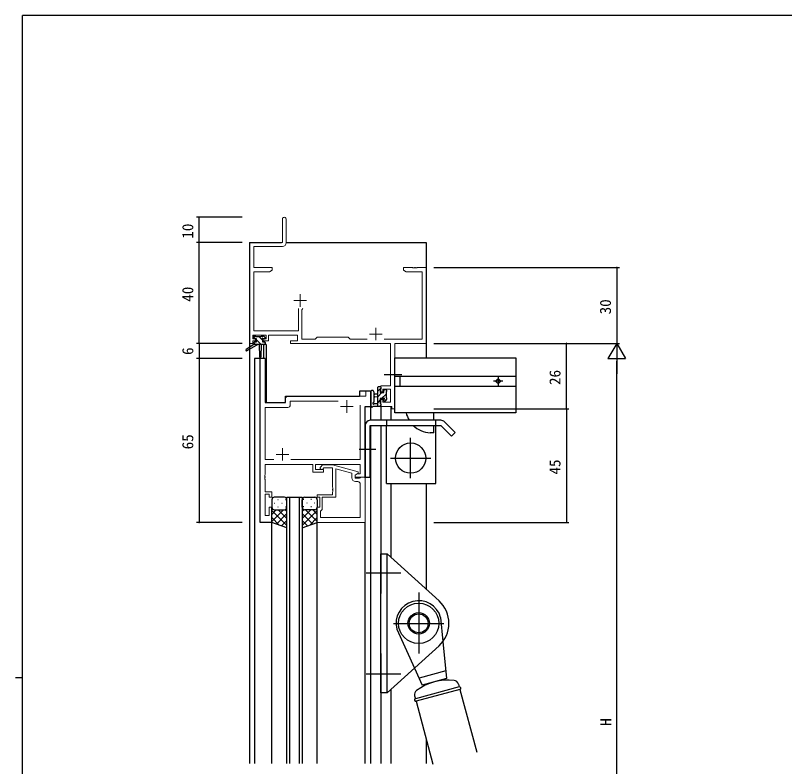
# Model space of a CAD drawing. Units: millimetres, scale not verified. Extents: x -397 to 397, y -282 to 282.
# Drawn here: x -396.7 to -91.9, y -18.5 to 279.3 of the extents above; entities that cross this region are included whole.
import ezdxf
from ezdxf.enums import TextEntityAlignment as Align

# ---------------------------------------------------------------- set-up
doc = ezdxf.new("R2010")
doc.units = ezdxf.units.MM
doc.header["$LTSCALE"] = 2
doc.layers.add('0-2_YKK_11', color=7, linetype='Continuous', lineweight=18)
for name, color, linetype in [('0-3_YKK_12', 2, 'Continuous'), ('0-4_YKK_13', 4, 'Continuous'), ('0-6_YKK_D', 6, 'Continuous'), ('0-7_YKK_ZWAK', 7, 'Continuous')]:
    doc.layers.add(name, color=color, linetype=linetype)
doc.styles.add('ＭＳ ゴシック', font='')
doc.styles.get('ＭＳ ゴシック').set_extended_font_data('MS Gothic')

msp = doc.modelspace()

# ---------------------------------------------------------------- linework, layer by layer
at = {"layer": '0-2_YKK_11'}
for p, q in [((-289.4, 189.17), (-289.4, 198.55)), ((-260.028, 124.8), (-260.028, 103.23)), ((-261.03, 94.5), (-261.9, 94.5))]:
    msp.add_line(p, q, dxfattribs=at)
at = {"layer": '0-2_YKK_11', "color": 2}
for p, q in [((-283.9, 168.8), (-283.9, 163.8)), ((-286.4, 166.3), (-281.4, 166.3)), ((-253.9, 155.5), (-253.9, 150.5)), ((-256.4, 153), (-251.4, 153)), ((-265.398, 126.8), (-265.398, 121.8)), ((-267.898, 124.3), (-262.898, 124.3)), ((-290.898, 107.8), (-290.898, 102.8)), ((-293.398, 105.3), (-288.398, 105.3))]:
    msp.add_line(p, q, dxfattribs=at)
at = {"layer": '0-2_YKK_11'}
for points in [[(-290.9, 198.55), (-290.9, 189.3), (-303.9, 189.3), (-303.9, 149.3), (-302.6, 149.3), (-302.6, 150.3), (-301.5, 150.3), (-301.5, 151.1), (-302.6, 151.1), (-302.6, 152.6), (-297.4, 152.6), (-297.4, 151.1), (-298.5, 151.1), (-298.5, 150.3), (-296.4, 150.3), (-296.4, 152.6), (-284.88, 152.6), (-284.88, 150.3), (-287.7, 150.3), (-287.7, 149.3), (-248.03, 149.3), (-248.03, 132.4), (-251.9, 132.4), (-251.9, 130.1), (-251.1, 130.1), (-251.1, 131.2), (-248.03, 131.2), (-248.03, 125.93), (-251.1, 125.93), (-251.1, 127.1), (-251.9, 127.1), (-251.9, 124.3), (-247.6, 124.3), (-247.6, 123.3), (-246.4, 123.3), (-246.4, 149.3), (-233.9, 149.3), (-233.9, 179.3), (-237.442, 179.3), (-237.625, 179.18)], [(-284.55, 163.1), (-284.55, 154.23), (-302.27, 154.23), (-302.27, 177.67), (-295.991, 177.67), (-294.9, 178.3), (-294.9, 179.3), (-302.27, 179.3), (-302.27, 187.67), (-290.9, 187.67)], [(-237.625, 179.18), (-238.175, 179.18), (-238.358, 179.3), (-238.442, 179.3), (-238.625, 179.18), (-239.175, 179.18), (-239.358, 179.3), (-242.9, 179.3), (-242.9, 178.3), (-241.809, 177.67), (-235.53, 177.67), (-235.53, 150.93), (-250.55, 150.93)], [(-257.25, 150.93), (-264.03, 150.93), (-264.9, 151.8), (-277.1, 151.8), (-277.97, 150.93), (-283.25, 150.93), (-283.25, 162.6), (-282.75, 163.1)], [(-299.698, 143.3), (-299.698, 78.3), (-295.098, 78.3), (-295.098, 84.3), (-296.098, 84.3), (-296.098, 81), (-297.768, 81), (-297.768, 89.5), (-296.098, 89.5), (-296.098, 88.3), (-295.098, 88.3), (-295.098, 90.5), (-297.768, 90.5), (-297.768, 95.342), (-297.888, 95.525), (-297.888, 96.075), (-297.768, 96.258), (-297.768, 96.342), (-297.888, 96.525), (-297.888, 97.075), (-297.768, 97.258), (-297.768, 101.3), (-278.798, 101.3), (-278.798, 98.3), (-274.598, 98.3), (-274.598, 99.3), (-277.798, 99.3), (-277.798, 101.3), (-260.028, 101.3), (-260.028, 97.6), (-261.232, 97.6), (-262.098, 97.1), (-262.098, 96.3), (-258.098, 96.3), (-258.098, 124.3), (-255.898, 124.3), (-255.898, 130.3), (-257.828, 130.3), (-257.828, 128.3), (-288.698, 128.3)], [(-289.698, 127.3), (-289.698, 125.8), (-297.768, 125.8), (-297.768, 143.3), (-299.698, 143.3)], [(-287.768, 124.87), (-287.768, 126.37), (-268.748, 126.37)], [(-294.248, 103.23), (-297.768, 103.23), (-297.768, 123.87), (-288.768, 123.87)], [(-260.028, 124.8), (-260.028, 103.23), (-287.547, 103.23)], [(-275.724, 100.324), (-274.949, 101.1), (-271.003, 101.1), (-260.9, 98.393), (-260.9, 97.793), (-262.1, 97.1), (-262.1, 95.8), (-260.3, 95.8), (-260.1, 96), (-259.8, 96.3), (-258.1, 96.3), (-258.1, 78.3)], [(-258.1, 78.3), (-277.1, 78.3), (-277.1, 84.3), (-276.1, 84.3), (-276.1, 88.3), (-277.1, 88.3), (-277.1, 89.3), (-271, 89.3), (-271, 90.342), (-270.88, 90.525), (-270.88, 91.075), (-271, 91.258), (-271, 91.342), (-270.88, 91.525), (-270.88, 92.075), (-271, 92.258), (-271, 99.9), (-274.451, 99.9), (-274.876, 99.476)], [(-263.4, 96), (-263.4, 97.82), (-269.7, 99.508), (-269.7, 88.3), (-275.1, 88.3), (-275.1, 83.5), (-275.6, 83), (-275.8, 82.8), (-275.8, 80.23), (-260.03, 80.23)], [(-275.8, 80.23), (-260.03, 80.23), (-260.03, 93.5)]]:
    msp.add_lwpolyline(points, dxfattribs=at)
for centre, radius, start, end in [((-290.15, 198.55), 0.75, 359.99999, 180.00001), ((-290.9, 189.17), 1.5, 270.00001, 359.99999), ((-288.698, 127.3), 1, 90.00001, 179.99999), ((-288.768, 124.87), 1, 270.00001, 359.99999), ((-275.3, 99.9), 0.6, 134.99999, 315.00001), ((-261.9, 96), 1.5, 180.00001, 269.99999), ((-261.03, 93.5), 1, 0.00001, 89.99999)]:
    msp.add_arc(centre, radius, start, end, dxfattribs=at)
at = {"layer": '0-3_YKK_12'}
for p, q in [((-303.9, 189.3), (-303.9, -17.2)), ((-303.9, 189.3), (-291.2, 189.3)), ((-298.4, 148.8), (-298.4, 143.3)), ((-297.4, 148.8), (-298.4, 148.8)), ((-297.4, 148.8), (-297.4, 125.8)), ((-301.9, 143.3), (-301.9, -17.2)), ((-297.7, 143.3), (-301.9, 143.3)), ((-297.7, 143.3), (-297.7, 125.8)), ((-258.098, 124.298), (-255.9, 124.298)), ((-251.9, 124.3), (-251.9, 118.8)), ((-248, 124.3), (-248, 118.8)), ((-255.9, -17.2), (-255.9, 116.8)), ((-251.9, 116.8), (-251.9, 50.2)), ((-248, 93.8), (-248, 64.533)), ((-233.9, 93.8), (-233.9, 51.77)), ((-288.1, 88.301), (-288.1, -17.2)), ((-284.1, -17.2), (-284.1, 88.301)), ((-295.1, -17.2), (-295.1, 78.3)), ((-277.1, -17.2), (-277.1, 78.3)), ((-258.1, -17.2), (-258.1, 78.3)), ((-251.9, 26.4), (-251.9, -17.2)), ((-248, 12.067), (-248, -17.2)), ((-233.9, -7.669), (-233.9, -17.2))]:
    msp.add_line(p, q, dxfattribs=at)
for points in [[(-289.4, 189.3), (-233.9, 189.3), (-233.9, 143.5)], [(-295.1, 78.3), (-299.698, 78.3), (-299.698, 143.3)], [(-297.7, 125.8), (-289.7, 125.8), (-289.7, 128.3), (-260.4, 128.3)], [(-255.9, 118.8), (-255.9, 130.3), (-260.4, 130.3), (-260.4, 128.3)], [(-258.4, 96.3), (-258.098, 96.3), (-258.098, 124.298)], [(-289.1, -17.2), (-289.1, 88.301), (-283.1, 88.301), (-283.1, -17.2)]]:
    msp.add_lwpolyline(points, dxfattribs=at)
at = {"layer": '0-4_YKK_13'}
for p, q in [((-302.4, 151.4), (-302.4, 151.9)), ((-301.579, 151.1), (-302.399, 151.92)), ((-302.2, 149.6), (-302.2, 148.9)), ((-301.624, 148.9), (-302.2, 149.476)), ((-302.1, 152.2), (-301.6, 152.2)), ((-301.9, 149.9), (-301.2, 149.9)), ((-301.4, 152), (-299.3, 152)), ((-299.379, 148.9), (-301.2, 150.721)), ((-298.8, 150.566), (-300.234, 152)), ((-299.1, 152.2), (-298.5, 152.2)), ((-298.8, 150.639), (-298.8, 149.9)), ((-298.8, 149.9), (-298, 149.9)), ((-298, 151.1), (-298.339, 151.1)), ((-298.288, 152.112), (-297.788, 151.612)), ((-297.7, 149.466), (-298.134, 149.9)), ((-297.7, 149.6), (-297.7, 149.2)), ((-302.2, 148.9), (-305.267, 146.849)), ((-300.7, 148.9), (-304.945, 146.343)), ((-298, 148.9), (-302.2, 148.9)), ((-300.1, 148.9), (-299.998, 143.892)), ((-299.298, 148.9), (-299.398, 143.892)), ((-243.639, 136.8), (-250.595, 136.8)), ((-246.4, 136.3), (-198.4, 136.3)), ((-244.4, 136.3), (-244.4, 132.3)), ((-203.6, 134.3), (-207.2, 134.3)), ((-205.4, 136.1), (-205.4, 132.5)), ((-253.1, 124.3), (-253.1, 131.9)), ((-251.9, 131.591), (-253.1, 130.391)), ((-252.8, 132.2), (-252.2, 132.2)), ((-251.9, 131.9), (-251.9, 131.3)), ((-246.4, 132.3), (-198.4, 132.3)), ((-255.9, 130.028), (-255.9, 124.866)), ((-254.7, 130.028), (-254.697, 126.067)), ((-253.1, 129.2), (-254.244, 129.098)), ((-253.1, 128), (-254.244, 128.102)), ((-251.446, 129.8), (-253.1, 128.146)), ((-249.8, 129.201), (-251.601, 127.4)), ((-250.246, 131), (-250.7, 130.546)), ((-250.4, 131), (-249.9, 131)), ((-249.8, 130), (-249.8, 127.9)), ((-249.6, 130.7), (-249.6, 130.2)), ((-254.28, 125.5), (-253.1, 125.5)), ((-252.1, 126.901), (-253.1, 125.901)), ((-251.9, 125.2), (-251.9, 124.6)), ((-250.7, 126.6), (-250.7, 126.939)), ((-249.6, 127.156), (-250.451, 126.304)), ((-249.688, 126.888), (-250.188, 126.388)), ((-249.6, 127.7), (-249.6, 127.1)), ((-252.2, 124.3), (-254.88, 124.3)), ((-251.9, 124.856), (-252.456, 124.3)), ((-230.9, 118.8), (-230.9, 121.8)), ((-258.098, 116.8), (-258.098, 96.3)), ((-228.098, 118.8), (-256.098, 118.8)), ((-256.098, 116.8), (-228.098, 116.8)), ((-256.098, 96.3), (-256.098, 116.8)), ((-249.598, 118.8), (-249.598, 116.8)), ((-249.598, 93.8), (-249.598, 116.8)), ((-230.9, 113.8), (-230.9, 116.8)), ((-230.098, 116.8), (-230.098, 118.8)), ((-230.098, 93.8), (-230.098, 116.8)), ((-228.098, 116.8), (-223.855, 112.557)), ((-222.441, 113.971), (-226.684, 118.214)), ((-230.9, 113.8), (-232.4, 113.8)), ((-222.441, 113.971), (-223.855, 112.557)), ((-240.098, 95.8), (-240.098, 111.8)), ((-260.461, 107.3), (-253.925, 107.3)), ((-248.098, 103.8), (-232.098, 103.8)), ((-258.098, 96.3), (-256.098, 96.3)), ((-249.598, 93.8), (-230.098, 93.8)), ((-295.1, 87.3), (-295.1, 84.3)), ((-294.18, 85.937), (-293.98, 85.937)), ((-290.1, 88.3), (-294.1, 88.3)), ((-292.765, 87.352), (-292.565, 87.352)), ((-291.15, 85.937), (-290.95, 85.937)), ((-289.735, 87.352), (-289.535, 87.352)), ((-289.1, 84.3), (-289.1, 87.3)), ((-283.1, 84.3), (-283.1, 87.3)), ((-282.465, 87.352), (-282.665, 87.352)), ((-282.1, 88.3), (-278.1, 88.3)), ((-281.05, 85.937), (-281.25, 85.937)), ((-279.435, 87.352), (-279.635, 87.352)), ((-278.02, 85.937), (-278.22, 85.937)), ((-277.1, 87.3), (-277.1, 84.3)), ((-290.48, 83.3), (-295.1, 78.68)), ((-293.308, 83.3), (-295.1, 81.508)), ((-295.1, 83.032), (-289.1, 77.032)), ((-294.1, 83.3), (-290.5, 83.3)), ((-293.7, 83.3), (-290.1, 83.3)), ((-292.765, 84.522), (-292.565, 84.522)), ((-292.54, 83.3), (-289.1, 79.86)), ((-289.768, 83.357), (-289.1, 82.689)), ((-289.735, 84.522), (-289.535, 84.522)), ((-289.1, 76.157), (-289.1, 84.3)), ((-283.1, 84.3), (-283.1, 76.157)), ((-282.432, 83.357), (-283.1, 82.689)), ((-279.66, 83.3), (-283.1, 79.86)), ((-277.1, 83.032), (-283.1, 77.032)), ((-282.465, 84.522), (-282.665, 84.522)), ((-278.5, 83.3), (-282.1, 83.3)), ((-281.72, 83.3), (-277.1, 78.68)), ((-278.1, 83.3), (-281.7, 83.3)), ((-279.435, 84.522), (-279.635, 84.522)), ((-278.892, 83.3), (-277.1, 81.508)), ((-295.1, 80.203), (-292.139, 77.243)), ((-289.1, 81.851), (-293.296, 77.656)), ((-283.1, 81.851), (-278.904, 77.656)), ((-277.1, 80.203), (-280.061, 77.243)), ((-289.1, 79.023), (-291.212, 76.911)), ((-283.1, 79.023), (-280.988, 76.911)), ((-251.9, 10.8), (-251.9, 65.8)), ((-251.9, 65.8), (-249.4, 65.8)), ((-249.4, 65.8), (-228.847, 47.197)), ((-249.4, 10.8), (-249.4, 65.8)), ((-257.731, 58.3), (-243.969, 58.3)), ((-236.9, 50.537), (-236.9, 26.375)), ((-228.207, 40.629), (-227.285, 31.12)), ((-246.9, 38.3), (-226.9, 38.3)), ((-245.593, 35.971), (-238.593, 20.582)), ((-227.285, 31.12), (-225.859, 16.412)), ((-228.847, 29.403), (-249.4, 10.8)), ((-257.731, 18.3), (-243.969, 18.3)), ((-238.593, 20.582), (-235.518, 13.824)), ((-226.152, 19.439), (-236.777, 16.592)), ((-225.859, 16.412), (-235.518, 13.824)), ((-220.83, 13.1), (-238.217, 8.442)), ((-221.136, 14.242), (-220.83, 13.1)), ((-249.4, 10.8), (-251.9, 10.8)), ((-238.523, 9.584), (-238.217, 8.442)), ((-220.572, 12.135), (-237.958, 7.476)), ((-220.572, 12.135), (-213.889, -12.805)), ((-237.958, 7.476), (-231.276, -17.464))]:
    msp.add_line(p, q, dxfattribs=at)
for points in [[(-301.2, 149.9), (-301.2, 151.1), (-302.1, 151.1)], [(-252.1, 131.1), (-252.1, 129.8), (-250.7, 129.8), (-250.7, 130.7)], [(-251.161, 127.4), (-252.1, 127.4), (-252.1, 125.4)], [(-289.1, 76.157), (-295.1, 78.3), (-295.1, 84.3)], [(-283.1, 76.157), (-277.1, 78.3), (-277.1, 84.3)]]:
    msp.add_lwpolyline(points, dxfattribs=at)
msp.add_lwpolyline([(-246.4, 143.5), (-198.4, 143.5), (-198.4, 121.8), (-246.4, 121.8)], close=True, dxfattribs=at)
for centre, radius in [((-205.4, 134.3), 0.8), ((-240.098, 103.8), 6), ((-236.9, 38.3), 8), ((-236.9, 38.3), 4.25), ((-236.9, 38.3), 3.75)]:
    msp.add_circle(centre, radius, dxfattribs=at)
for centre, radius, start, end in [((-302.1, 151.9), 0.3, 90, 180), ((-302.1, 151.4), 0.3, 180, 270), ((-301.9, 149.6), 0.3, 90, 180), ((-301.6, 152), 0.2, 0, 90), ((-299.1, 152), 0.2, 90, 180), ((-298.8, 151.1), 0.25, 33.05573, 236.94427), ((-299.1, 150.639), 0.3, 0, 56.94427), ((-298.339, 151.4), 0.3, 213.05573, 270), ((-298.5, 151.9), 0.3, 45, 90), ((-298, 151.4), 0.3, 270, 45), ((-298, 149.6), 0.3, 0, 90), ((-305.1, 146.6), 0.3, 123.76905, 301.06147), ((-298, 149.2), 0.3, 270, 0), ((-299.698, 143.898), 0.3, 181.16963, 358.85539), ((-252.8, 131.9), 0.3, 90, 180), ((-252.2, 131.9), 0.3, 0, 90), ((-252.1, 131.3), 0.2, 270, 0), ((-255.3, 130.028), 0.6, 0.04023, 180.04023), ((-254.2, 128.6), 0.5, 95.09207, 264.90793), ((-250.4, 130.7), 0.3, 90, 180), ((-249.9, 130.7), 0.3, 0, 90), ((-249.8, 130.2), 0.2, 270, 0), ((-254.8, 125.5), 0.3, 109.18976, 330), ((-254.997, 126.067), 0.3, 289.18976, 0.04023), ((-254.28, 125.2), 0.3, 90, 150), ((-252.1, 125.2), 0.2, 360, 90), ((-251.161, 127.7), 0.3, 270, 326.94427), ((-250.7, 127.4), 0.25, 303.05573, 146.94427), ((-250.4, 126.939), 0.3, 123.05573, 180), ((-250.4, 126.6), 0.3, 180, 315), ((-249.8, 127.7), 0.2, 0, 90), ((-249.9, 127.1), 0.3, 315, 0), ((-255.6, 124.866), 0.3, 180, 229.47122), ((-255.99, 124.41), 0.3, 349.47122, 49.47122), ((-255.4, 124.3), 0.3, 169.47122, 330), ((-254.88, 124), 0.3, 90, 150), ((-252.2, 124.6), 0.3, 270, 0), ((-231.696, 124.276), 10.5, 193.64151, 211.43851), ((-256.098, 116.8), 2, 90, 180), ((-231.696, 124.276), 10.5, 225.40272, 266.15667), ((-228.098, 116.8), 2, 45, 90), ((-294.1, 87.3), 1, 90, 180), ((-290.1, 87.3), 1, 0, 90), ((-282.1, 87.3), 1, 90, 180), ((-278.1, 87.3), 1, 0, 90), ((-294.1, 84.3), 1, 180, 270), ((-294.1, 84.3), 1, 180, 270), ((-290.1, 84.3), 1, 270, 0), ((-290.1, 84.3), 1, 270, 0), ((-282.1, 84.3), 1, 180, 270), ((-282.1, 84.3), 1, 180, 270), ((-278.1, 84.3), 1, 270, 0), ((-278.1, 84.3), 1, 270, 0), ((-236.9, 38.3), 9, 15, 195), ((-236.9, 38.3), 12, 312.14962, 47.85038), ((-225.188, -5.408), 21.25, 83.67631, 126.32369), ((-223.068, 13.725), 2, 15, 83.67631), ((-220.701, 12.618), 0.5, 285, 105), ((-236.591, 10.101), 2, 126.32369, 195), ((-238.088, 7.959), 0.5, 105, 285)]:
    msp.add_arc(centre, radius, start, end, dxfattribs=at)
at = {"layer": '0-6_YKK_D'}
for p, q in [((-306.9, 199.3), (-324.9, 199.3)), ((-323.9, 189.3), (-323.9, 199.3)), ((-306.9, 189.3), (-324.9, 189.3)), ((-306.9, 189.3), (-324.9, 189.3)), ((-323.9, 149.3), (-323.9, 189.3)), ((-230.9, 179.3), (-157.4, 179.3)), ((-158.4, 179.3), (-158.4, 149.3)), ((-306.9, 149.3), (-324.9, 149.3)), ((-306.9, 149.3), (-324.9, 149.3)), ((-323.9, 149.3), (-323.9, 143.3)), ((-230.9, 149.3), (-157.4, 149.3)), ((-230.9, 149.3), (-157.4, 149.3)), ((-230.9, 149.3), (-177.4, 149.3)), ((-178.4, 123.3), (-178.4, 149.3)), ((-158.4, 149.3), (-161.9, 143.238)), ((-158.4, 149.3), (-154.9, 143.238)), ((-158.4, 149.3), (-158.4, 137.176)), ((-306.9, 143.3), (-324.9, 143.3)), ((-306.9, 143.3), (-324.9, 143.3)), ((-323.9, 143.3), (-323.9, 78.3)), ((-161.9, 143.238), (-154.9, 143.238)), ((-158.4, -143.7), (-158.4, 142.3)), ((-230.9, 123.3), (-177.4, 123.3)), ((-230.9, 123.3), (-177.4, 123.3)), ((-178.4, 123.3), (-178.4, 78.3)), ((-306.9, 78.3), (-324.9, 78.3)), ((-230.9, 78.3), (-177.4, 78.3))]:
    msp.add_line(p, q, dxfattribs=at)
for centre, start, end in [((-323.9, 199.3), 90, 270), ((-323.9, 199.3), 270, 90), ((-323.9, 189.3), 90, 270), ((-323.9, 189.3), 90, 270), ((-323.9, 189.3), 270, 90), ((-323.9, 189.3), 270, 90), ((-158.4, 179.3), 90, 270), ((-158.4, 179.3), 270, 90), ((-323.9, 149.3), 90, 270), ((-323.9, 149.3), 90, 270), ((-323.9, 149.3), 270, 90), ((-323.9, 149.3), 270, 90), ((-178.4, 149.3), 90, 270), ((-178.4, 149.3), 270, 90), ((-323.9, 143.3), 90, 270), ((-323.9, 143.3), 90, 270), ((-323.9, 143.3), 270, 90), ((-323.9, 143.3), 270, 90), ((-178.4, 123.3), 90, 270), ((-178.4, 123.3), 90, 270), ((-178.4, 123.3), 270, 90), ((-178.4, 123.3), 270, 90), ((-323.9, 78.3), 90, 270), ((-323.9, 78.3), 270, 90), ((-178.4, 78.3), 90, 270), ((-178.4, 78.3), 270, 90)]:
    msp.add_arc(centre, 0.106, start, end, dxfattribs=at)
at = {"layer": '0-7_YKK_ZWAK'}
for p, q in [((376.1, 279.3), (-393.9, 279.3)), ((-393.9, -245.7), (-393.9, 279.3)), ((-396.7, 16.8), (-393.9, 16.8))]:
    msp.add_line(p, q, dxfattribs=at)

# ---------------------------------------------------------------- texts
at = {"layer": '0-6_YKK_D', "style": 'ＭＳ ゴシック'}
for s, p in [('10', (-324.9, 190.78)), ('40', (-324.9, 165.78)), ('30', (-159.4, 160.78)), ('6', (-324.9, 144.7)), ('26', (-179.4, 132.78)), ('65', (-324.9, 107.28)), ('45', (-179.4, 97.28)), ('H', (-159.2, -2.3))]:
    msp.add_text(s, height=4.399, rotation=90, dxfattribs=at).set_placement(p, align=Align.BOTTOM_LEFT)

doc.saveas('drawing.dxf')
